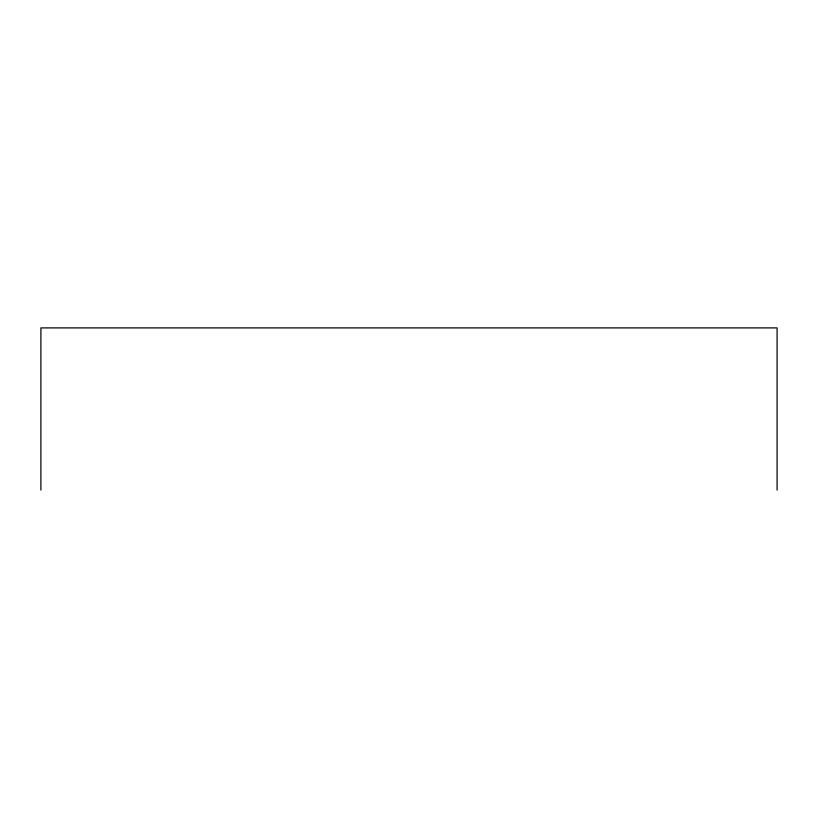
<?xml version="1.0" encoding="UTF-8"?>
<svg xmlns="http://www.w3.org/2000/svg" width="818" height="818" viewBox="0 0 818 818"><rect width="100%" height="100%" fill="white"/><g stroke="black" fill="none" stroke-linecap="round" stroke-linejoin="round"><path stroke-width="1.23" d="M777.1 490.094L777.1 327.906L40.9 327.906L40.9 490.094"/></g></svg>
